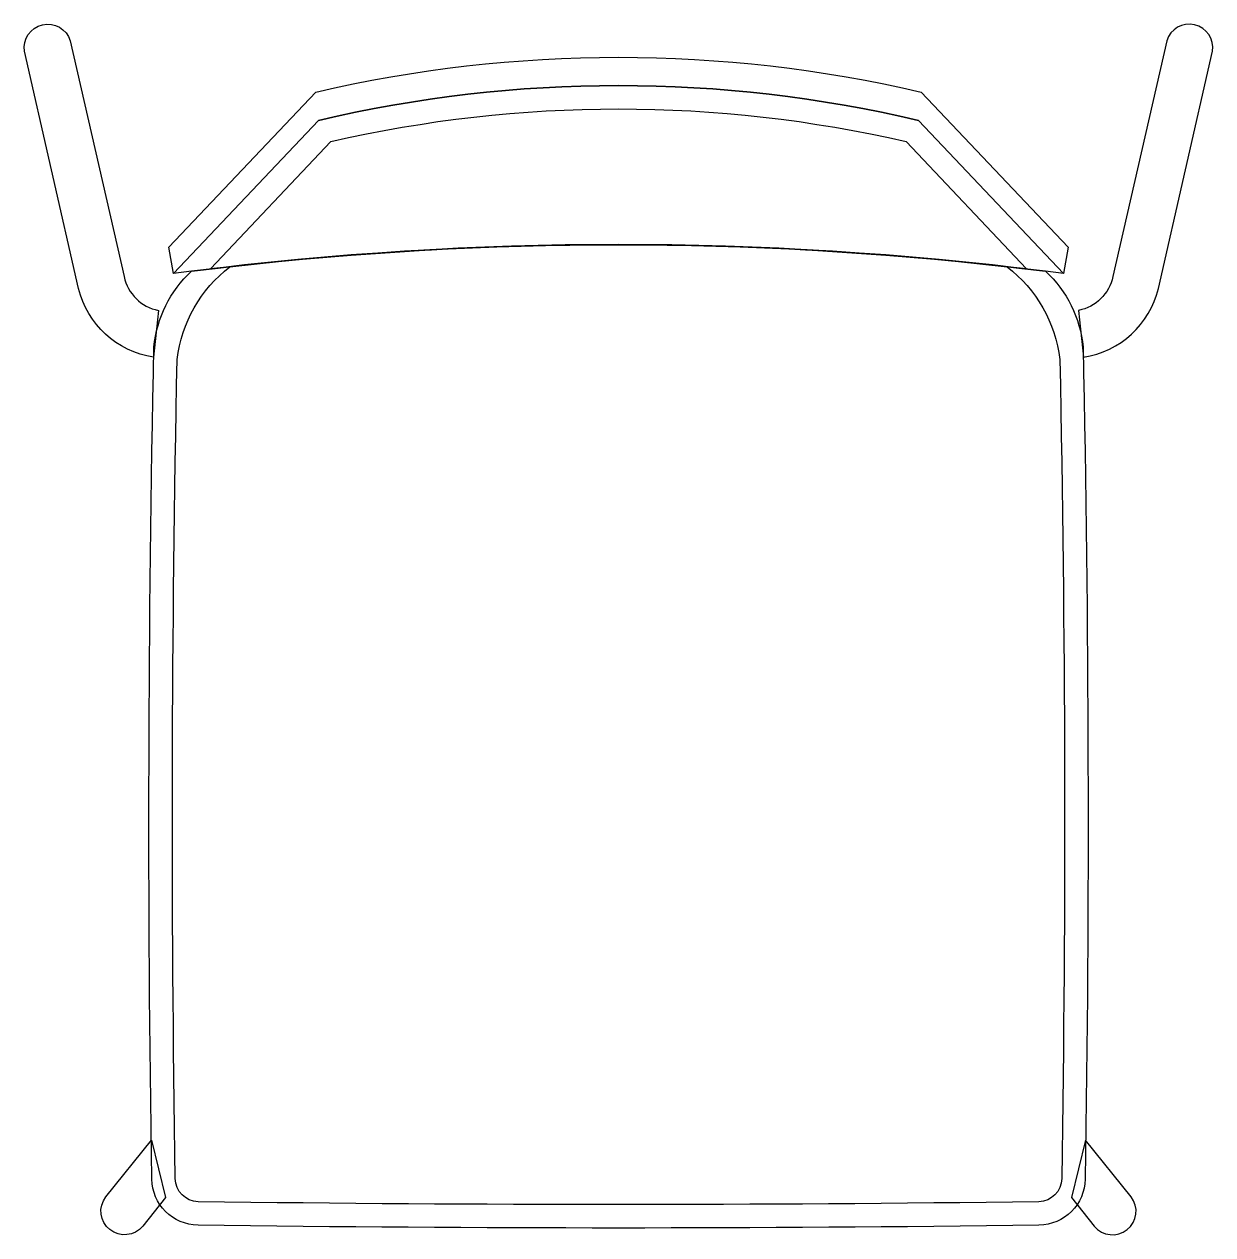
# Model space of a CAD drawing. Header units: millimetres. Extents: x -253 to 253, y -258 to 258.
import ezdxf

# ---------------------------------------------------------------- set-up
doc = ezdxf.new("R2010")
doc.units = ezdxf.units.MM
doc.header["$LTSCALE"] = 0.001

msp = doc.modelspace()

# ---------------------------------------------------------------- linework, layer by layer
for points in [[(-198.3, 116.17, -0.306007), (-230.2, 145.47), (-253.3, 246.57, -0.927011), (-233.8, 251.07), (-210.8, 150.47, 0.298595), (-196.2, 136.07), (-198.3, 116.17)], [(198.3, 116.17, 0.306007), (230.2, 145.47), (253.3, 246.57, 0.927011), (233.8, 251.07), (210.8, 150.47, -0.298595), (196.2, 136.07), (198.3, 116.17)], [(-189.7, 151.77), (-191.7, 162.97), (-129.1, 229.17, -0.114902), (129.1, 229.17), (191.7, 162.97), (189.7, 151.77), (127.9, 217.07, 0.116323), (-127.9, 217.07), (-189.7, 151.77)], [(-182.1, 152.77), (-189.7, 151.77), (-127.9, 217.07, -0.116323), (127.9, 217.07), (189.7, 151.77), (182.1, 152.77, 0.062487), (-182.1, 152.77)], [(-165.7, 154.67), (-174, 153.77), (-122.7, 208.07, -0.113562), (122.7, 208.07), (174, 153.77), (165.7, 154.67, 0.056821), (-165.7, 154.67)], [(-179.3, -254.03, -0.405518), (-199, -234.33, -0.00926), (-198.1, 120.57, -0.182866), (-182.1, 152.77, -0.062487), (182.1, 152.77, -0.182866), (198.1, 120.57, -0.00926), (199, -234.33, -0.405518), (179.3, -254.03, -0.00673), (-179.3, -254.03)], [(-179.2, -244.03, -0.405525), (-189, -234.13, -0.009123), (-188.2, 115.17, -0.201464), (-165.7, 154.67, -0.056821), (165.7, 154.67, -0.201464), (188.2, 115.17, -0.009123), (189, -234.13, -0.405525), (179.2, -244.03, -0.006732), (-179.2, -244.03)], [(-193.1, -242.23), (-202.9, -254.43, -0.987386), (-218.6, -241.93), (-199.2, -217.83), (-193.1, -242.23)], [(193.1, -242.23), (202.9, -254.43, 0.987386), (218.6, -241.93), (199.2, -217.83), (193.1, -242.23)]]:
    msp.add_lwpolyline(points, format="xyb")

doc.saveas('drawing.dxf')
